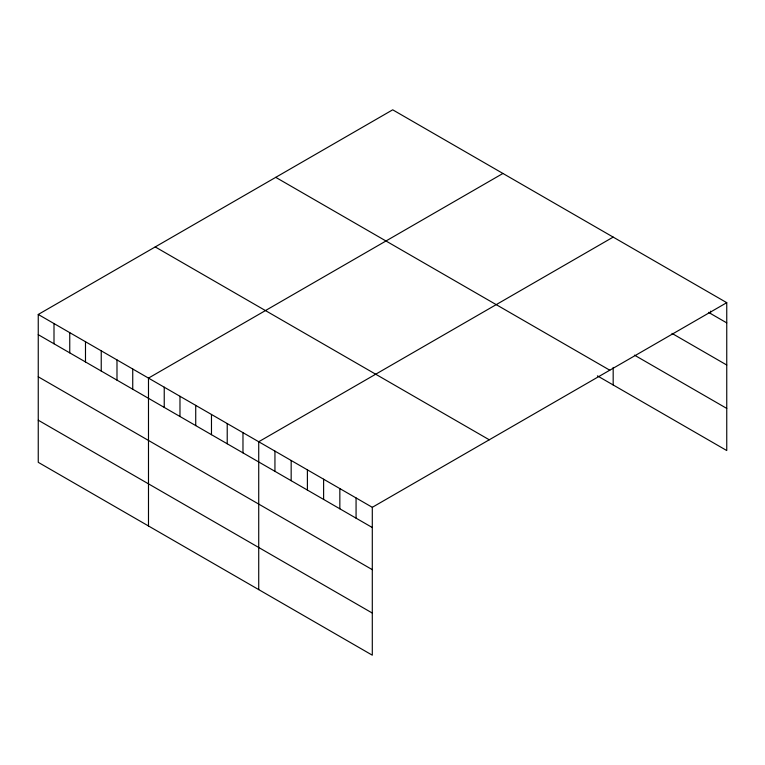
<?xml version="1.0" encoding="UTF-8"?>
<svg xmlns="http://www.w3.org/2000/svg" width="765" height="765" viewBox="0 0 765 765"><rect width="100%" height="100%" fill="white"/><g stroke="black" fill="none" stroke-linecap="round" stroke-linejoin="round"><path stroke-width="1.15" d="M38.25 314.463L372.297 507.319L372.297 655.184L38.25 462.328L38.25 314.463L392.703 109.816L726.75 302.672L726.75 450.537L597.427 375.873M502.94 173.454L148.487 378.101L148.487 525.966M613.176 237.102L258.723 441.749L258.723 589.614M372.297 507.319L726.75 302.672M708.495 312.349L726.75 322.887M671.995 333.397L726.75 365.02M634.472 355.142L726.75 408.414M275.735 177.346L609.781 370.203M155.219 246.923L489.265 439.789M38.25 334.678L372.297 527.534M38.25 376.801L372.297 569.657M38.25 420.205L372.297 613.061M710.522 311.145L710.522 313.526M613.176 367.42L613.176 384.967M356.069 497.948L356.069 518.173M339.842 488.586L339.842 508.802M323.614 479.215L323.614 499.43M307.396 469.844L307.396 490.069M291.169 460.482L291.169 480.697M274.941 451.111L274.941 471.336M242.974 432.655L242.974 452.87M227.224 423.561L227.224 443.776M211.475 414.467L211.475 434.692M195.725 405.374L195.725 425.598M179.976 396.289L179.976 416.504M164.236 387.195L164.236 407.41M132.737 369.007L132.737 389.232M116.988 359.923L116.988 380.138M101.238 350.829L101.238 371.044M85.489 341.735L85.489 361.95M69.749 332.641L69.749 352.866M53.999 323.547L53.999 343.772"/></g></svg>
